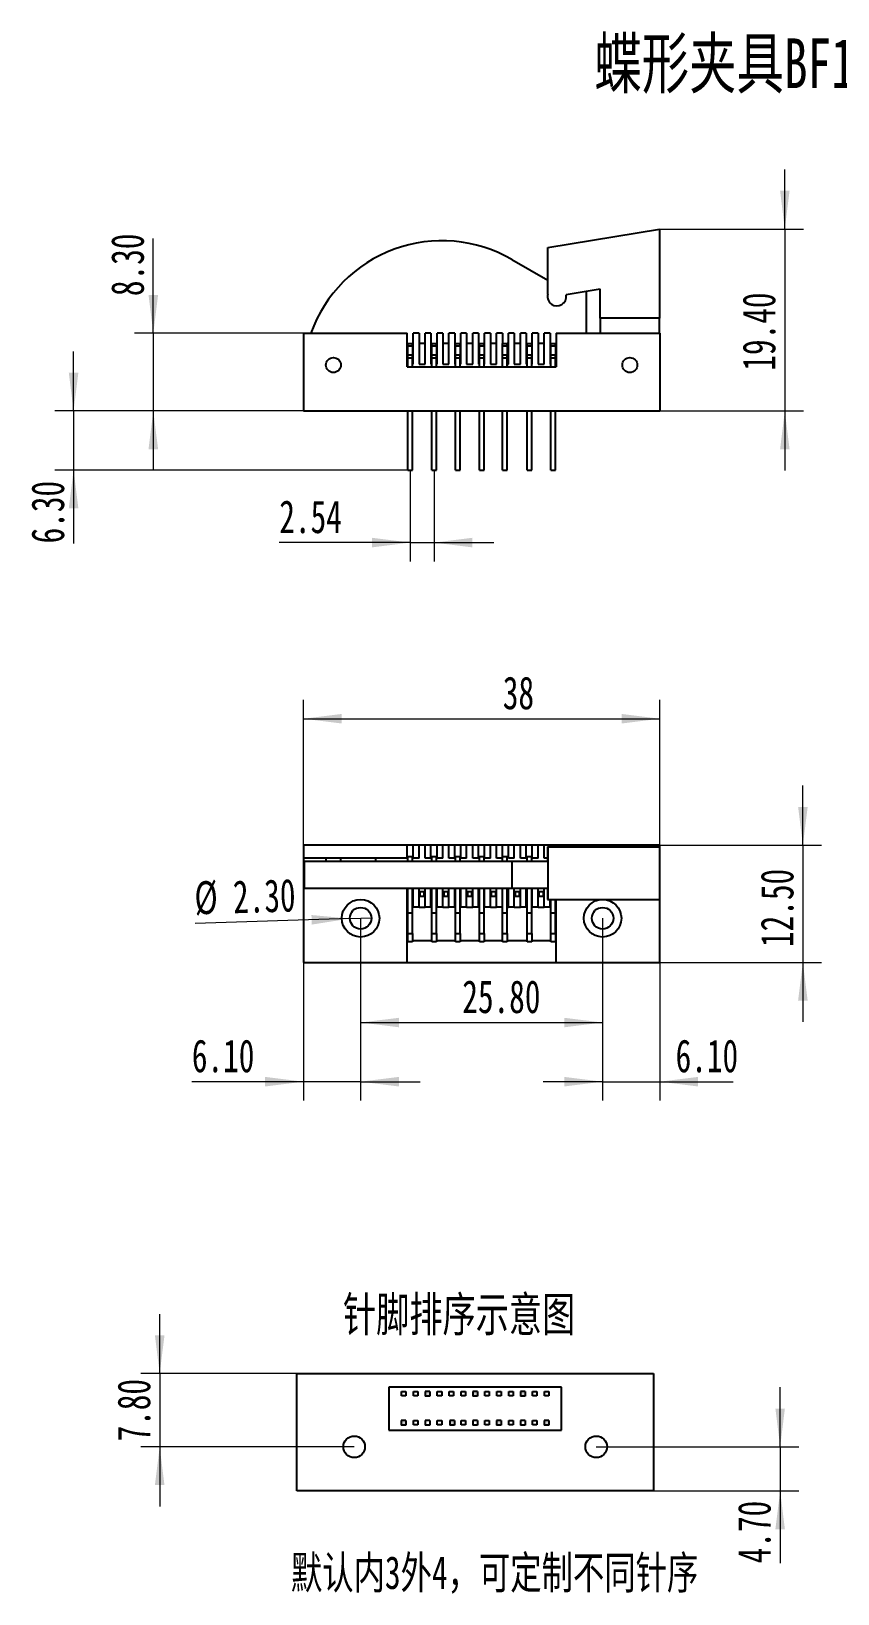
# Model space of a CAD drawing. Header units: millimetres. Extents: x 25 to 196, y 108 to 278.
# Drawn here: x 24.6 to 110.6, y 111.6 to 278.2 of the extents above; entities that cross this region are included whole.
import ezdxf

# ---------------------------------------------------------------- set-up
doc = ezdxf.new("R2010")
doc.units = ezdxf.units.MM
doc.layers.get('0').update_dxf_attribs({"lineweight": 18})
doc.layers.add('尺寸', color=7, linetype='Continuous', lineweight=18)
doc.styles.add('SLDTEXTSTYLE0', font='', dxfattribs={"width": 0.7})
doc.styles.add('SLDTEXTSTYLE1', font='', dxfattribs={"width": 0.7})
doc.styles.get('SLDTEXTSTYLE0').set_extended_font_data('宋体')
doc.styles.get('SLDTEXTSTYLE1').set_extended_font_data('宋体')
doc.dimstyles.new('SLDDIMSTYLE1', dxfattribs={"dimtxt": 3.5, "dimasz": 4.08, "dimexe": 0, "dimexo": 0.0625, "dimgap": 0.875, "dimtad": 1, "dimrnd": 1e-09, "dimzin": 12, "dimdsep": 46, "dimtxsty": 'SLDTEXTSTYLE0', "dimcen": 0.09, "dimdle": 8.16, "dimadec": 0, "dimazin": 3, "dimtfac": 1, "dimtmove": 0, "dimatfit": 0, "dimfxl": 1, "dimfrac": 2, "dimtolj": 1, "dimarcsym": 0})
doc.dimstyles.new('SLDDIMSTYLE3', dxfattribs={"dimtxt": 3.5, "dimasz": 4.08, "dimexe": 0, "dimexo": 0.0625, "dimgap": 0.875, "dimtad": 1, "dimrnd": 1e-09, "dimzin": 4, "dimdsep": 46, "dimtxsty": 'SLDTEXTSTYLE0', "dimcen": 0.09, "dimdle": 8.16, "dimadec": 0, "dimazin": 1, "dimtfac": 1, "dimtofl": 0, "dimtmove": 0, "dimatfit": 3, "dimfxl": 1, "dimfrac": 2, "dimtolj": 1, "dimarcsym": 0})
doc.dimstyles.new('SLDDIMSTYLE4', dxfattribs={"dimtxt": 3.5, "dimasz": 4.08, "dimexe": 0, "dimexo": 0.0625, "dimgap": 0.875, "dimtad": 1, "dimrnd": 1e-09, "dimzin": 4, "dimdsep": 46, "dimtxsty": 'SLDTEXTSTYLE0', "dimblk1": 'NONE', "dimsah": 1, "dimcen": 0, "dimdle": 8.16, "dimadec": 0, "dimazin": 1, "dimtfac": 1, "dimtmove": 0, "dimatfit": 3, "dimldrblk": 'NONE', "dimfxl": 1, "dimfrac": 2, "dimtolj": 1, "dimarcsym": 0})
doc.dimstyles.new('SLDDIMSTYLE5', dxfattribs={"dimtxt": 3.5, "dimasz": 4.08, "dimexe": 0, "dimexo": 0.0625, "dimgap": 0.875, "dimtad": 1, "dimrnd": 1e-09, "dimzin": 4, "dimdsep": 46, "dimtxsty": 'SLDTEXTSTYLE0', "dimcen": 0.09, "dimdle": 8.16, "dimadec": 0, "dimazin": 1, "dimtfac": 1, "dimtmove": 0, "dimatfit": 0, "dimfxl": 1, "dimfrac": 2, "dimtolj": 1, "dimarcsym": 0})
doc.dimstyles.new('SLDDIMSTYLE6', dxfattribs={"dimtxt": 3.5, "dimasz": 4.08, "dimexe": 0, "dimexo": 0.0625, "dimgap": 0.875, "dimtad": 1, "dimrnd": 1e-09, "dimzin": 12, "dimdsep": 46, "dimtxsty": 'SLDTEXTSTYLE0', "dimcen": 0.09, "dimdle": 8.16, "dimadec": 0, "dimazin": 3, "dimtfac": 1, "dimtofl": 0, "dimtmove": 0, "dimatfit": 3, "dimfxl": 1, "dimfrac": 2, "dimtolj": 1, "dimarcsym": 0})

# ---------------------------------------------------------------- blocks, each defined once
blk = doc.blocks.new('*X16')
at = {"layer": '尺寸'}
for points in [[(53.59, 204.94), (57.67, 204.43), (57.67, 205.45)], [(91.59, 204.94), (87.51, 205.45), (87.51, 204.43)]]:
    blk.add_hatch(color=256, dxfattribs=at).paths.add_polyline_path(points, flags=0)
for p, q in [((53.59, 191.46), (53.59, 206.94)), ((91.59, 191.46), (91.59, 206.94)), ((53.59, 204.94), (91.59, 204.94))]:
    blk.add_line(p, q, dxfattribs=at)
at = {"layer": '尺寸', "insert": (74.85, 209.45), "char_height": 3.5, "width": 6.1522, "attachment_point": 1, "style": 'SLDTEXTSTYLE0'}
blk.add_mtext('38', dxfattribs=at)
blk = doc.blocks.new('*X17')
at = {"layer": '尺寸'}
for points in [[(59.69, 172.55), (63.77, 172.04), (63.77, 173.05)], [(85.49, 172.55), (81.41, 173.05), (81.41, 172.04)]]:
    blk.add_hatch(color=256, dxfattribs=at).paths.add_polyline_path(points, flags=0)
for p, q in [((59.69, 183.66), (59.69, 170.55)), ((85.49, 183.66), (85.49, 170.55)), ((59.69, 172.55), (85.49, 172.55))]:
    blk.add_line(p, q, dxfattribs=at)
at = {"layer": '尺寸', "insert": (70.53, 177.06), "char_height": 3.5, "width": 16.7144, "attachment_point": 1, "style": 'SLDTEXTSTYLE0'}
blk.add_mtext('25.80', dxfattribs=at)
blk = doc.blocks.new('*X18')
at = {"layer": '尺寸'}
for points in [[(106.84, 191.46), (107.35, 195.54), (106.33, 195.54)], [(106.84, 178.96), (106.33, 174.88), (107.35, 174.88)]]:
    blk.add_hatch(color=256, dxfattribs=at).paths.add_polyline_path(points, flags=0)
for p, q in [((106.84, 191.46), (106.84, 197.81)), ((91.59, 191.46), (108.84, 191.46)), ((106.84, 191.46), (106.84, 178.96)), ((91.59, 178.96), (108.84, 178.96)), ((106.84, 178.96), (106.84, 172.61))]:
    blk.add_line(p, q, dxfattribs=at)
at = {"layer": '尺寸', "insert": (102.33, 180.6), "char_height": 3.5, "width": 16.2789, "attachment_point": 1, "rotation": 90, "style": 'SLDTEXTSTYLE0'}
blk.add_mtext('12.50', dxfattribs=at)
blk = doc.blocks.new('*X19')
at = {"layer": '尺寸'}
blk.add_hatch(color=256, dxfattribs=at).paths.add_polyline_path([(58.54, 183.63), (54.45, 184.01), (54.48, 182.99)], flags=0)
for q in [(42.06, 183.11), (60.84, 183.7)]:
    blk.add_line((58.54, 183.63), q, dxfattribs=at)
at = {"layer": '尺寸', "char_height": 3.5, "attachment_point": 1, "rotation": 1.8029, "style": 'SLDTEXTSTYLE0'}
for s, insert, width in [('%%C', (41.92, 187.58), 3.2948), ('2.30', (46.03, 187.69), 13.44)]:
    blk.add_mtext(s, dxfattribs=dict(at, insert=insert, width=width))
blk = doc.blocks.new('_NONE')
blk = doc.blocks.new('*X20')
at = {"layer": '尺寸'}
for points in [[(53.59, 166.24), (49.51, 166.75), (49.51, 165.73)], [(59.69, 166.24), (63.77, 165.73), (63.77, 166.75)]]:
    blk.add_hatch(color=256, dxfattribs=at).paths.add_polyline_path(points, flags=0)
for p, q in [((59.69, 183.66), (59.69, 164.24)), ((53.59, 178.96), (53.59, 164.24)), ((53.59, 166.24), (41.7, 166.24)), ((59.69, 166.24), (53.59, 166.24)), ((59.69, 166.24), (66.04, 166.24))]:
    blk.add_line(p, q, dxfattribs=at)
at = {"layer": '尺寸', "insert": (41.7, 170.75), "char_height": 3.5, "width": 13.2572, "attachment_point": 1, "style": 'SLDTEXTSTYLE0'}
blk.add_mtext('6.10', dxfattribs=at)
blk = doc.blocks.new('*X21')
at = {"layer": '尺寸'}
for points in [[(85.49, 166.24), (81.41, 166.75), (81.41, 165.73)], [(91.59, 166.24), (95.67, 165.73), (95.67, 166.75)]]:
    blk.add_hatch(color=256, dxfattribs=at).paths.add_polyline_path(points, flags=0)
for p, q in [((85.49, 183.66), (85.49, 164.24)), ((91.59, 178.96), (91.59, 164.24)), ((85.49, 166.24), (79.14, 166.24)), ((85.49, 166.24), (91.59, 166.24)), ((91.59, 166.24), (99.4, 166.24))]:
    blk.add_line(p, q, dxfattribs=at)
at = {"layer": '尺寸', "insert": (93.27, 170.75), "char_height": 3.5, "width": 13.2572, "attachment_point": 1, "style": 'SLDTEXTSTYLE0'}
blk.add_mtext('6.10', dxfattribs=at)
blk = doc.blocks.new('*X22')
at = {"layer": '尺寸'}
for points in [[(64.99, 223.72), (60.91, 224.23), (60.91, 223.21)], [(67.53, 223.72), (71.61, 223.21), (71.61, 224.23)]]:
    blk.add_hatch(color=256, dxfattribs=at).paths.add_polyline_path(points, flags=0)
for p, q in [((64.99, 229.85), (64.99, 221.72)), ((67.53, 229.85), (67.53, 221.72)), ((64.99, 223.72), (51.02, 223.72)), ((64.99, 223.72), (67.53, 223.72)), ((67.53, 223.72), (73.88, 223.72))]:
    blk.add_line(p, q, dxfattribs=at)
at = {"layer": '尺寸', "insert": (51.02, 228.23), "char_height": 3.5, "width": 13.3389, "attachment_point": 1, "style": 'SLDTEXTSTYLE0'}
blk.add_mtext('2.54', dxfattribs=at)
blk = doc.blocks.new('*X23')
at = {"layer": '尺寸'}
for points in [[(104.91, 257.15), (105.42, 261.23), (104.41, 261.23)], [(104.91, 237.75), (104.41, 233.67), (105.42, 233.67)]]:
    blk.add_hatch(color=256, dxfattribs=at).paths.add_polyline_path(points, flags=0)
for p, q in [((104.91, 257.15), (104.91, 263.5)), ((91.54, 257.15), (106.91, 257.15)), ((104.91, 257.15), (104.91, 237.75)), ((91.59, 237.75), (106.91, 237.75)), ((104.91, 237.75), (104.91, 231.4))]:
    blk.add_line(p, q, dxfattribs=at)
at = {"layer": '尺寸', "insert": (100.4, 242.05), "char_height": 3.5, "width": 16.2789, "attachment_point": 1, "rotation": 90, "style": 'SLDTEXTSTYLE0'}
blk.add_mtext('19.40', dxfattribs=at)
blk = doc.blocks.new('*X24')
at = {"layer": '尺寸'}
for points in [[(37.59, 246.05), (38.1, 250.13), (37.08, 250.13)], [(37.59, 237.75), (37.08, 233.67), (38.1, 233.67)]]:
    blk.add_hatch(color=256, dxfattribs=at).paths.add_polyline_path(points, flags=0)
for p, q in [((37.59, 246.05), (37.59, 256.13)), ((53.59, 246.05), (35.59, 246.05)), ((37.59, 246.05), (37.59, 237.75)), ((53.59, 237.75), (35.59, 237.75)), ((37.59, 237.75), (37.59, 231.4))]:
    blk.add_line(p, q, dxfattribs=at)
at = {"layer": '尺寸', "insert": (33.08, 250), "char_height": 3.5, "width": 13.2844, "attachment_point": 1, "rotation": 90, "style": 'SLDTEXTSTYLE0'}
blk.add_mtext('8.30', dxfattribs=at)
blk = doc.blocks.new('*X25')
at = {"layer": '尺寸'}
for points in [[(29.09, 237.75), (29.6, 241.83), (28.58, 241.83)], [(29.09, 231.45), (28.58, 227.37), (29.6, 227.37)]]:
    blk.add_hatch(color=256, dxfattribs=at).paths.add_polyline_path(points, flags=0)
for p, q in [((29.09, 237.75), (29.09, 244.1)), ((53.59, 237.75), (27.09, 237.75)), ((29.09, 237.75), (29.09, 231.45)), ((64.74, 231.45), (27.09, 231.45)), ((29.09, 231.45), (29.09, 223.63))]:
    blk.add_line(p, q, dxfattribs=at)
at = {"layer": '尺寸', "insert": (24.58, 223.63), "char_height": 3.5, "width": 13.2572, "attachment_point": 1, "rotation": 90, "style": 'SLDTEXTSTYLE0'}
blk.add_mtext('6.30', dxfattribs=at)
blk = doc.blocks.new('*X27')
at = {"layer": '尺寸'}
for points in [[(104.42, 127.31), (104.92, 131.39), (103.91, 131.39)], [(104.42, 122.61), (103.91, 118.53), (104.92, 118.53)]]:
    blk.add_hatch(color=256, dxfattribs=at).paths.add_polyline_path(points, flags=0)
for p, q in [((104.42, 127.31), (104.42, 133.66)), ((84.81, 127.31), (106.42, 127.31)), ((104.42, 127.31), (104.42, 122.61)), ((90.91, 122.61), (106.42, 122.61)), ((104.42, 122.61), (104.42, 114.89))]:
    blk.add_line(p, q, dxfattribs=at)
at = {"layer": '尺寸', "insert": (99.9, 114.89), "char_height": 3.5, "width": 13.3389, "attachment_point": 1, "rotation": 90, "style": 'SLDTEXTSTYLE0'}
blk.add_mtext('4.70', dxfattribs=at)
blk = doc.blocks.new('*X28')
at = {"layer": '尺寸'}
for points in [[(38.27, 135.11), (38.78, 139.19), (37.76, 139.19)], [(38.27, 127.31), (37.76, 123.23), (38.78, 123.23)]]:
    blk.add_hatch(color=256, dxfattribs=at).paths.add_polyline_path(points, flags=0)
for p, q in [((38.27, 135.11), (38.27, 141.46)), ((52.91, 135.11), (36.27, 135.11)), ((38.27, 135.11), (38.27, 127.31)), ((59.01, 127.31), (36.27, 127.31)), ((38.27, 127.31), (38.27, 120.96))]:
    blk.add_line(p, q, dxfattribs=at)
at = {"layer": '尺寸', "insert": (33.76, 127.88), "char_height": 3.5, "width": 13.1483, "attachment_point": 1, "rotation": 90, "style": 'SLDTEXTSTYLE0'}
blk.add_mtext('7.80', dxfattribs=at)

msp = doc.modelspace()

# ---------------------------------------------------------------- hatches: boundary and pattern name
h = msp.add_hatch(color=256)
h.paths.add_polyline_path([(66.562, 132.7), (66.562, 132.843), (66.562, 133.212), (67.062, 133.212), (67.062, 132.7)], flags=0)
h.paths.add_polyline_path([(71.642, 132.7), (71.642, 132.908), (71.642, 133.212), (72.142, 133.212), (72.142, 132.7)], flags=0)
h.paths.add_polyline_path([(76.722, 132.7), (76.722, 132.973), (76.722, 133.212), (77.222, 133.212), (77.222, 132.7)], flags=0)
h.paths.add_polyline_path([(79.262, 129.633), (79.262, 129.827), (79.262, 130.133), (79.762, 130.133), (79.762, 129.633)], flags=0)
h.paths.add_polyline_path([(74.182, 129.633), (74.182, 129.86), (74.182, 130.133), (74.682, 130.133), (74.682, 129.633)], flags=0)
h.paths.add_polyline_path([(69.192, 129.633), (69.192, 129.697), (69.192, 130.133), (69.692, 130.133), (69.692, 129.633)], flags=0)
h.paths.add_polyline_path([(64.022, 129.633), (64.022, 129.827), (64.022, 130.133), (64.522, 130.133), (64.522, 129.633)], flags=0)

# ---------------------------------------------------------------- linework, layer by layer
at = {"color": 7, "linetype": 'Continuous', "lineweight": 25}
for p, q in [((79.633, 255.166), (91.54, 257.15)), ((91.54, 257.15), (91.54, 247.65)), ((79.633, 250.166), (79.633, 255.166)), ((75.805, 253.915), (79.633, 251.705)), ((85.24, 250.749), (81.594, 250.12)), ((83.732, 250.489), (83.732, 246.05)), ((85.24, 247.65), (85.24, 250.749)), ((91.54, 247.65), (85.24, 247.65)), ((85.24, 247.65), (85.24, 246.05)), ((91.54, 246.05), (91.54, 247.65)), ((53.59, 246.05), (53.59, 237.75)), ((53.59, 246.05), (64.645, 246.05)), ((64.645, 242.45), (64.645, 246.05)), ((64.735, 244.95), (64.645, 244.95)), ((64.735, 244.95), (65.235, 244.95)), ((64.735, 244.695), (64.735, 244.95)), ((65.235, 244.695), (65.235, 244.95)), ((65.295, 244.95), (65.235, 244.95)), ((65.295, 242.75), (65.295, 246.05)), ((65.915, 246.05), (65.295, 246.05)), ((65.915, 246.05), (65.915, 242.75)), ((66.565, 244.95), (65.915, 244.95)), ((66.565, 242.75), (66.565, 246.05)), ((67.185, 246.05), (66.565, 246.05)), ((67.185, 246.05), (67.185, 242.75)), ((67.275, 244.95), (67.185, 244.95)), ((67.275, 244.95), (67.775, 244.95)), ((67.275, 244.695), (67.275, 244.95)), ((67.775, 244.695), (67.775, 244.95)), ((67.835, 244.95), (67.775, 244.95)), ((67.835, 242.75), (67.835, 246.05)), ((68.455, 246.05), (67.835, 246.05)), ((68.455, 246.05), (68.455, 242.75)), ((69.105, 244.95), (68.455, 244.95)), ((69.105, 242.75), (69.105, 246.05)), ((69.725, 246.05), (69.105, 246.05)), ((69.725, 246.05), (69.725, 242.75)), ((69.815, 244.95), (69.725, 244.95)), ((69.815, 244.95), (70.315, 244.95)), ((69.815, 244.695), (69.815, 244.95)), ((70.315, 244.695), (70.315, 244.95)), ((70.375, 244.95), (70.315, 244.95)), ((70.375, 242.75), (70.375, 246.05)), ((70.995, 246.05), (70.375, 246.05)), ((70.995, 246.05), (70.995, 242.75)), ((71.645, 244.95), (70.995, 244.95)), ((71.645, 242.75), (71.645, 246.05)), ((72.265, 246.05), (71.645, 246.05)), ((72.265, 246.05), (72.265, 242.75)), ((72.355, 244.95), (72.265, 244.95)), ((72.355, 244.95), (72.855, 244.95)), ((72.355, 244.695), (72.355, 244.95)), ((72.855, 244.695), (72.855, 244.95)), ((72.915, 244.95), (72.855, 244.95)), ((72.915, 242.75), (72.915, 246.05)), ((73.535, 246.05), (72.915, 246.05)), ((73.535, 246.05), (73.535, 242.75)), ((74.185, 244.95), (73.535, 244.95)), ((74.185, 242.75), (74.185, 246.05)), ((74.805, 246.05), (74.185, 246.05)), ((74.805, 246.05), (74.805, 244.95)), ((74.805, 244.95), (75.305, 244.95)), ((74.805, 244.695), (74.805, 244.95)), ((75.305, 244.695), (75.305, 244.95)), ((75.455, 244.95), (75.305, 244.95)), ((75.455, 242.75), (75.455, 246.05)), ((76.075, 246.05), (75.455, 246.05)), ((76.075, 246.05), (76.075, 242.75)), ((76.725, 244.95), (76.075, 244.95)), ((76.725, 242.75), (76.725, 246.05)), ((77.345, 246.05), (76.725, 246.05)), ((77.345, 246.05), (77.345, 242.75)), ((77.435, 244.95), (77.345, 244.95)), ((77.435, 244.95), (77.935, 244.95)), ((77.435, 244.695), (77.435, 244.95)), ((77.935, 244.695), (77.935, 244.95)), ((77.995, 244.95), (77.935, 244.95)), ((77.995, 242.75), (77.995, 246.05)), ((78.615, 246.05), (77.995, 246.05)), ((78.615, 246.05), (78.615, 242.75)), ((79.265, 244.95), (78.615, 244.95)), ((79.265, 242.75), (79.265, 246.05)), ((79.885, 246.05), (79.265, 246.05)), ((79.885, 246.05), (79.885, 242.75)), ((79.975, 244.95), (79.885, 244.95)), ((79.975, 244.95), (80.475, 244.95)), ((79.975, 244.695), (79.975, 244.95)), ((80.475, 244.695), (80.475, 244.95)), ((80.535, 244.95), (80.475, 244.95)), ((80.535, 246.05), (80.535, 242.45)), ((80.535, 246.05), (91.59, 246.05)), ((91.59, 246.05), (91.59, 237.75)), ((64.735, 244.695), (65.235, 244.695)), ((64.735, 243.702), (64.735, 244.695)), ((65.235, 243.702), (64.735, 243.702)), ((64.735, 243.423), (64.735, 243.702)), ((64.735, 243.423), (65.235, 243.423)), ((64.735, 242.45), (64.735, 243.423)), ((65.235, 244.695), (65.235, 243.702)), ((65.235, 243.423), (65.235, 243.702)), ((65.235, 242.45), (65.235, 243.423)), ((67.275, 244.695), (67.775, 244.695)), ((67.275, 243.702), (67.275, 244.695)), ((67.775, 243.702), (67.275, 243.702)), ((67.275, 243.423), (67.275, 243.702)), ((67.275, 243.423), (67.775, 243.423)), ((67.275, 242.45), (67.275, 243.423)), ((67.775, 244.695), (67.775, 243.702)), ((67.775, 243.423), (67.775, 243.702)), ((67.775, 242.45), (67.775, 243.423)), ((69.815, 244.695), (70.315, 244.695)), ((69.815, 243.702), (69.815, 244.695)), ((70.315, 243.702), (69.815, 243.702)), ((69.815, 243.423), (69.815, 243.702)), ((69.815, 243.423), (70.315, 243.423)), ((69.815, 242.45), (69.815, 243.423)), ((70.315, 244.695), (70.315, 243.702)), ((70.315, 243.423), (70.315, 243.702)), ((70.315, 242.45), (70.315, 243.423)), ((72.355, 244.695), (72.855, 244.695)), ((72.355, 243.702), (72.355, 244.695)), ((72.855, 243.702), (72.355, 243.702)), ((72.355, 243.423), (72.355, 243.702)), ((72.355, 243.423), (72.855, 243.423)), ((72.355, 242.45), (72.355, 243.423)), ((72.855, 244.695), (72.855, 243.702)), ((72.855, 243.423), (72.855, 243.702)), ((72.855, 242.45), (72.855, 243.423)), ((74.805, 244.695), (75.305, 244.695)), ((74.805, 243.702), (74.805, 244.695)), ((75.305, 243.702), (74.805, 243.702)), ((74.805, 243.423), (74.805, 243.702)), ((74.805, 243.423), (75.305, 243.423)), ((74.805, 242.45), (74.805, 243.423)), ((75.305, 244.695), (75.305, 243.702)), ((75.305, 243.423), (75.305, 243.702)), ((75.305, 242.45), (75.305, 243.423)), ((77.435, 244.695), (77.935, 244.695)), ((77.435, 243.702), (77.435, 244.695)), ((77.935, 243.702), (77.435, 243.702)), ((77.435, 243.423), (77.435, 243.702)), ((77.435, 243.423), (77.935, 243.423)), ((77.435, 242.45), (77.435, 243.423)), ((77.935, 244.695), (77.935, 243.702)), ((77.935, 243.423), (77.935, 243.702)), ((77.935, 242.45), (77.935, 243.423)), ((79.975, 244.695), (80.475, 244.695)), ((79.975, 243.702), (79.975, 244.695)), ((80.475, 243.702), (79.975, 243.702)), ((79.975, 243.423), (79.975, 243.702)), ((79.975, 243.423), (80.475, 243.423)), ((79.975, 242.45), (79.975, 243.423)), ((80.475, 244.695), (80.475, 243.702)), ((80.475, 243.423), (80.475, 243.702)), ((80.475, 242.45), (80.475, 243.423)), ((64.645, 242.75), (64.735, 242.75)), ((64.645, 242.45), (80.535, 242.45)), ((65.235, 242.75), (65.295, 242.75)), ((65.915, 242.75), (66.565, 242.75)), ((67.185, 242.75), (67.275, 242.75)), ((67.775, 242.75), (67.835, 242.75)), ((68.455, 242.75), (69.105, 242.75)), ((69.725, 242.75), (69.815, 242.75)), ((70.315, 242.75), (70.375, 242.75)), ((70.995, 242.75), (71.645, 242.75)), ((72.265, 242.75), (72.355, 242.75)), ((72.855, 242.75), (72.915, 242.75)), ((73.535, 242.75), (74.185, 242.75)), ((75.305, 242.75), (75.455, 242.75)), ((76.075, 242.75), (76.725, 242.75)), ((77.345, 242.75), (77.435, 242.75)), ((77.935, 242.75), (77.995, 242.75)), ((78.615, 242.75), (79.265, 242.75)), ((79.885, 242.75), (79.975, 242.75)), ((80.475, 242.75), (80.535, 242.75)), ((53.59, 237.75), (91.59, 237.75)), ((64.735, 231.45), (64.735, 237.75)), ((65.235, 231.45), (65.235, 237.75)), ((67.275, 231.45), (67.275, 237.75)), ((67.775, 231.45), (67.775, 237.75)), ((69.815, 231.45), (69.815, 237.75)), ((70.315, 231.45), (70.315, 237.75)), ((72.355, 231.45), (72.355, 237.75)), ((72.855, 231.45), (72.855, 237.75)), ((74.805, 231.45), (74.805, 237.75)), ((75.305, 231.45), (75.305, 237.75)), ((77.435, 231.45), (77.435, 237.75)), ((77.935, 231.45), (77.935, 237.75)), ((79.975, 231.45), (79.975, 237.75)), ((80.475, 231.45), (80.475, 237.75)), ((64.735, 231.45), (65.235, 231.45)), ((67.275, 231.45), (67.775, 231.45)), ((69.815, 231.45), (70.315, 231.45)), ((72.355, 231.45), (72.855, 231.45)), ((74.805, 231.45), (75.305, 231.45)), ((77.435, 231.45), (77.935, 231.45)), ((79.975, 231.45), (80.475, 231.45)), ((64.645, 191.465), (53.59, 191.465)), ((53.59, 191.465), (53.59, 190.065)), ((64.645, 190.065), (53.59, 190.065)), ((53.59, 190.065), (53.59, 186.865)), ((55.99, 190.065), (55.99, 189.765)), ((57.59, 189.765), (57.59, 190.065)), ((61.29, 190.065), (61.29, 189.765)), ((64.645, 190.065), (64.645, 191.465)), ((65.295, 191.465), (64.645, 191.465)), ((64.735, 190.255), (65.235, 190.255)), ((64.735, 189.765), (64.735, 190.255)), ((65.235, 189.765), (65.235, 190.255)), ((65.915, 191.465), (65.295, 191.465)), ((65.295, 190.065), (65.295, 191.465)), ((65.915, 190.065), (65.295, 190.065)), ((65.915, 190.065), (65.915, 191.465)), ((66.565, 191.465), (65.915, 191.465)), ((67.185, 191.465), (66.565, 191.465)), ((66.565, 190.065), (66.565, 191.465)), ((67.185, 190.065), (66.565, 190.065)), ((67.185, 190.065), (67.185, 191.465)), ((67.835, 191.465), (67.185, 191.465)), ((67.275, 189.765), (67.275, 190.255)), ((67.275, 190.255), (67.775, 190.255)), ((67.775, 189.765), (67.775, 190.255)), ((68.455, 191.465), (67.835, 191.465)), ((67.835, 190.065), (67.835, 191.465)), ((68.455, 190.065), (67.835, 190.065)), ((68.455, 190.065), (68.455, 191.465)), ((69.105, 191.465), (68.455, 191.465)), ((69.725, 191.465), (69.105, 191.465)), ((69.105, 190.065), (69.105, 191.465)), ((69.725, 190.065), (69.105, 190.065)), ((69.725, 190.065), (69.725, 191.465)), ((70.375, 191.465), (69.725, 191.465)), ((69.815, 189.765), (69.815, 190.255)), ((69.815, 190.255), (70.315, 190.255)), ((70.315, 189.765), (70.315, 190.255)), ((70.995, 191.465), (70.375, 191.465)), ((70.375, 190.065), (70.375, 191.465)), ((70.995, 190.065), (70.375, 190.065)), ((70.995, 190.065), (70.995, 191.465)), ((71.645, 191.465), (70.995, 191.465)), ((72.265, 191.465), (71.645, 191.465)), ((71.645, 190.065), (71.645, 191.465)), ((72.265, 190.065), (71.645, 190.065)), ((72.265, 190.065), (72.265, 191.465)), ((72.915, 191.465), (72.265, 191.465)), ((72.355, 189.765), (72.355, 190.255)), ((72.355, 190.255), (72.855, 190.255)), ((72.855, 189.765), (72.855, 190.255)), ((73.535, 191.465), (72.915, 191.465)), ((72.915, 190.065), (72.915, 191.465)), ((73.535, 190.065), (72.915, 190.065)), ((73.535, 190.065), (73.535, 191.465)), ((74.185, 191.465), (73.535, 191.465)), ((74.805, 191.465), (74.185, 191.465)), ((74.185, 190.065), (74.185, 191.465)), ((74.805, 190.065), (74.185, 190.065)), ((74.805, 190.065), (74.805, 191.465)), ((75.455, 191.465), (74.805, 191.465)), ((74.805, 190.255), (75.305, 190.255)), ((74.805, 189.765), (74.805, 190.065)), ((75.305, 189.765), (75.305, 190.255)), ((76.075, 191.465), (75.455, 191.465)), ((75.455, 190.065), (75.455, 191.465)), ((76.075, 190.065), (75.455, 190.065)), ((76.075, 190.065), (76.075, 191.465)), ((76.725, 191.465), (76.075, 191.465)), ((77.345, 191.465), (76.725, 191.465)), ((76.725, 190.065), (76.725, 191.465)), ((77.345, 190.065), (76.725, 190.065)), ((77.345, 190.065), (77.345, 191.465)), ((77.995, 191.465), (77.345, 191.465)), ((77.435, 189.765), (77.435, 190.255)), ((77.435, 190.255), (77.935, 190.255)), ((77.935, 189.765), (77.935, 190.255)), ((78.615, 191.465), (77.995, 191.465)), ((77.995, 190.065), (77.995, 191.465)), ((78.615, 190.065), (77.995, 190.065)), ((78.615, 190.065), (78.615, 191.465)), ((79.265, 191.465), (78.615, 191.465)), ((79.885, 191.465), (79.265, 191.465)), ((79.265, 190.065), (79.265, 191.465)), ((79.609, 190.065), (79.265, 190.065)), ((79.609, 191.265), (79.609, 189.765)), ((79.609, 191.265), (79.633, 191.265)), ((79.633, 191.265), (79.633, 185.665)), ((79.633, 191.265), (91.54, 191.265)), ((79.885, 191.265), (79.885, 191.465)), ((80.535, 191.465), (79.885, 191.465)), ((91.59, 191.465), (80.535, 191.465)), ((80.535, 191.265), (80.535, 191.465)), ((91.54, 191.265), (91.54, 185.665)), ((91.59, 190.065), (91.54, 190.065)), ((91.59, 190.065), (91.59, 191.465)), ((91.59, 186.865), (91.59, 190.065)), ((53.64, 189.765), (53.64, 186.865)), ((53.64, 189.765), (53.67, 189.765)), ((53.67, 189.765), (53.67, 186.865)), ((53.67, 189.765), (75.805, 189.765)), ((75.805, 189.765), (75.805, 186.865)), ((75.805, 189.765), (79.633, 189.765)), ((53.59, 186.865), (54.396, 186.865)), ((53.59, 186.865), (53.59, 178.965)), ((54.396, 186.865), (75.805, 186.865)), ((64.645, 178.965), (64.645, 186.865)), ((64.735, 184.238), (64.735, 186.865)), ((65.235, 184.238), (65.235, 186.865)), ((65.295, 184.865), (65.295, 186.865)), ((65.915, 184.865), (65.915, 186.865)), ((66.565, 184.865), (66.565, 186.865)), ((67.185, 184.865), (67.185, 186.865)), ((67.275, 184.238), (67.275, 186.865)), ((67.775, 184.238), (67.775, 186.865)), ((67.835, 184.865), (67.835, 186.865)), ((68.455, 184.865), (68.455, 186.865)), ((69.105, 184.865), (69.105, 186.865)), ((69.725, 184.865), (69.725, 186.865)), ((69.815, 184.238), (69.815, 186.865)), ((70.315, 184.238), (70.315, 186.865)), ((70.375, 184.865), (70.375, 186.865)), ((70.995, 184.865), (70.995, 186.865)), ((71.645, 184.865), (71.645, 186.865)), ((72.265, 184.865), (72.265, 186.865)), ((72.355, 184.238), (72.355, 186.865)), ((72.855, 184.238), (72.855, 186.865)), ((72.915, 184.865), (72.915, 186.865)), ((73.535, 184.865), (73.535, 186.865)), ((74.185, 184.865), (74.185, 186.865)), ((74.805, 184.865), (74.805, 186.865)), ((75.305, 184.238), (75.305, 186.865)), ((75.455, 184.865), (75.455, 186.865)), ((75.805, 186.865), (79.633, 186.865)), ((76.075, 184.865), (76.075, 186.865)), ((76.725, 184.865), (76.725, 186.865)), ((77.345, 184.865), (77.345, 186.865)), ((77.435, 184.238), (77.435, 186.865)), ((77.935, 184.238), (77.935, 186.865)), ((77.995, 184.865), (77.995, 186.865)), ((78.615, 184.865), (78.615, 186.865)), ((79.265, 184.865), (79.265, 186.865)), ((79.609, 186.865), (79.609, 185.665)), ((91.54, 186.865), (91.59, 186.865)), ((91.59, 178.965), (91.59, 186.865)), ((66.475, 186.485), (66.005, 186.485)), ((66.005, 186.485), (66.005, 186.005)), ((66.005, 186.005), (66.475, 186.005)), ((66.475, 186.005), (66.475, 186.485)), ((68.545, 186.485), (68.545, 186.005)), ((69.015, 186.485), (68.545, 186.485)), ((68.545, 186.005), (69.015, 186.005)), ((69.015, 186.005), (69.015, 186.485)), ((71.555, 186.485), (71.085, 186.485)), ((71.085, 186.485), (71.085, 186.005)), ((71.085, 186.005), (71.555, 186.005)), ((71.555, 186.005), (71.555, 186.485)), ((73.625, 186.485), (73.625, 186.005)), ((74.095, 186.485), (73.625, 186.485)), ((73.625, 186.005), (74.095, 186.005)), ((74.095, 186.005), (74.095, 186.485)), ((75.365, 186.485), (75.305, 186.485)), ((75.305, 186.005), (75.365, 186.005)), ((75.365, 186.005), (75.365, 186.485)), ((76.635, 186.485), (76.165, 186.485)), ((76.165, 186.485), (76.165, 186.005)), ((76.165, 186.005), (76.635, 186.005)), ((76.635, 186.005), (76.635, 186.485)), ((78.705, 186.485), (78.705, 186.005)), ((79.175, 186.485), (78.705, 186.485)), ((78.705, 186.005), (79.175, 186.005)), ((79.175, 186.005), (79.175, 186.485)), ((79.609, 185.665), (79.633, 185.665)), ((79.633, 185.665), (91.54, 185.665)), ((79.885, 184.865), (79.885, 185.665)), ((79.975, 184.238), (79.975, 185.665)), ((80.475, 184.238), (80.475, 185.665)), ((80.535, 178.965), (80.535, 185.665)), ((64.645, 184.865), (64.735, 184.865)), ((64.735, 184.238), (65.235, 184.238)), ((64.735, 182.044), (64.735, 184.238)), ((65.235, 184.865), (65.295, 184.865)), ((65.235, 182.044), (65.235, 184.238)), ((65.915, 184.865), (65.295, 184.865)), ((65.915, 184.865), (66.565, 184.865)), ((67.185, 184.865), (66.565, 184.865)), ((67.185, 184.865), (67.275, 184.865)), ((67.275, 184.238), (67.775, 184.238)), ((67.275, 182.044), (67.275, 184.238)), ((67.775, 184.865), (67.835, 184.865)), ((67.775, 182.044), (67.775, 184.238)), ((68.455, 184.865), (67.835, 184.865)), ((68.455, 184.865), (69.105, 184.865)), ((69.725, 184.865), (69.105, 184.865)), ((69.725, 184.865), (69.815, 184.865)), ((69.815, 184.238), (70.315, 184.238)), ((69.815, 182.044), (69.815, 184.238)), ((70.315, 184.865), (70.375, 184.865)), ((70.315, 182.044), (70.315, 184.238)), ((70.995, 184.865), (70.375, 184.865)), ((70.995, 184.865), (71.645, 184.865)), ((72.265, 184.865), (71.645, 184.865)), ((72.265, 184.865), (72.355, 184.865)), ((72.355, 184.238), (72.855, 184.238)), ((72.355, 182.044), (72.355, 184.238)), ((72.855, 184.865), (72.915, 184.865)), ((72.855, 182.044), (72.855, 184.238)), ((73.535, 184.865), (72.915, 184.865)), ((73.535, 184.865), (74.185, 184.865)), ((74.805, 184.865), (74.185, 184.865)), ((74.805, 184.238), (74.805, 184.865)), ((74.805, 184.238), (75.305, 184.238)), ((74.805, 182.044), (74.805, 184.238)), ((75.305, 184.865), (75.455, 184.865)), ((75.305, 182.044), (75.305, 184.238)), ((76.075, 184.865), (75.455, 184.865)), ((76.075, 184.865), (76.725, 184.865)), ((77.345, 184.865), (76.725, 184.865)), ((77.345, 184.865), (77.435, 184.865)), ((77.435, 184.238), (77.935, 184.238)), ((77.435, 182.044), (77.435, 184.238)), ((77.935, 184.865), (77.995, 184.865)), ((77.935, 182.044), (77.935, 184.238)), ((78.615, 184.865), (77.995, 184.865)), ((78.615, 184.865), (79.265, 184.865)), ((79.885, 184.865), (79.265, 184.865)), ((79.885, 184.865), (79.975, 184.865)), ((79.975, 184.238), (80.475, 184.238)), ((79.975, 182.044), (79.975, 184.238)), ((80.475, 184.865), (80.535, 184.865)), ((80.475, 182.044), (80.475, 184.238)), ((64.735, 182.044), (65.235, 182.044)), ((64.735, 181.159), (64.735, 182.044)), ((65.235, 182.044), (65.235, 181.159)), ((67.275, 182.044), (67.775, 182.044)), ((67.275, 181.159), (67.275, 182.044)), ((67.775, 182.044), (67.775, 181.159)), ((69.815, 182.044), (70.315, 182.044)), ((69.815, 181.159), (69.815, 182.044)), ((70.315, 182.044), (70.315, 181.159)), ((72.355, 182.044), (72.855, 182.044)), ((72.355, 181.159), (72.355, 182.044)), ((72.855, 182.044), (72.855, 181.159)), ((74.805, 182.044), (75.305, 182.044)), ((74.805, 181.159), (74.805, 182.044)), ((75.305, 182.044), (75.305, 181.159)), ((77.435, 182.044), (77.935, 182.044)), ((77.435, 181.159), (77.435, 182.044)), ((77.935, 182.044), (77.935, 181.159)), ((79.975, 182.044), (80.475, 182.044)), ((79.975, 181.159), (79.975, 182.044)), ((80.475, 182.044), (80.475, 181.159)), ((64.735, 181.265), (64.645, 181.265)), ((65.235, 181.159), (64.735, 181.159)), ((64.735, 181.159), (64.735, 181.159)), ((67.275, 181.265), (65.235, 181.265)), ((65.235, 181.159), (65.235, 181.159)), ((67.775, 181.159), (67.275, 181.159)), ((67.275, 181.159), (67.275, 181.159)), ((69.815, 181.265), (67.775, 181.265)), ((67.775, 181.159), (67.775, 181.159)), ((70.315, 181.159), (69.815, 181.159)), ((69.815, 181.159), (69.815, 181.159)), ((72.355, 181.265), (70.315, 181.265)), ((70.315, 181.159), (70.315, 181.159)), ((72.855, 181.159), (72.355, 181.159)), ((72.355, 181.159), (72.355, 181.159)), ((74.805, 181.265), (72.855, 181.265)), ((72.855, 181.159), (72.855, 181.159)), ((75.305, 181.159), (74.805, 181.159)), ((74.805, 181.159), (74.805, 181.159)), ((77.435, 181.265), (75.305, 181.265)), ((75.305, 181.159), (75.305, 181.159)), ((77.935, 181.159), (77.435, 181.159)), ((77.435, 181.159), (77.435, 181.159)), ((79.975, 181.265), (77.935, 181.265)), ((77.935, 181.159), (77.935, 181.159)), ((80.475, 181.159), (79.975, 181.159)), ((79.975, 181.159), (79.975, 181.159)), ((80.535, 181.265), (80.475, 181.265)), ((80.475, 181.159), (80.475, 181.159)), ((53.59, 178.965), (64.645, 178.965)), ((64.645, 178.965), (80.535, 178.965)), ((80.535, 178.965), (91.59, 178.965)), ((52.907, 122.612), (52.907, 135.112)), ((52.907, 135.112), (90.907, 135.112)), ((90.907, 135.112), (90.907, 122.612)), ((81.117, 133.682), (62.697, 133.682)), ((62.697, 133.682), (62.697, 129.082)), ((81.117, 129.082), (81.117, 133.682)), ((64.052, 133.212), (64.522, 133.212)), ((64.052, 132.732), (64.052, 133.212)), ((64.522, 132.732), (64.052, 132.732)), ((64.522, 133.212), (64.522, 132.732)), ((65.322, 133.212), (65.792, 133.212)), ((65.322, 132.732), (65.322, 133.212)), ((65.792, 132.732), (65.322, 132.732)), ((65.792, 133.212), (65.792, 132.732)), ((66.562, 133.212), (66.562, 132.7)), ((67.062, 133.212), (66.562, 133.212)), ((67.062, 132.7), (66.562, 132.7)), ((67.062, 133.212), (67.062, 132.7)), ((67.862, 132.732), (67.862, 133.212)), ((67.862, 133.212), (68.332, 133.212)), ((68.332, 132.732), (67.862, 132.732)), ((68.332, 133.212), (68.332, 132.732)), ((69.132, 132.732), (69.132, 133.212)), ((69.132, 133.212), (69.602, 133.212)), ((69.602, 132.732), (69.132, 132.732)), ((69.602, 133.212), (69.602, 132.732)), ((70.402, 133.212), (70.872, 133.212)), ((70.402, 132.732), (70.402, 133.212)), ((70.872, 132.732), (70.402, 132.732)), ((70.872, 133.212), (70.872, 132.732)), ((71.642, 133.212), (71.642, 132.7)), ((72.142, 133.212), (71.642, 133.212)), ((72.142, 132.7), (71.642, 132.7)), ((72.142, 133.212), (72.142, 132.7)), ((72.942, 132.732), (72.942, 133.212)), ((72.942, 133.212), (73.412, 133.212)), ((73.412, 132.732), (72.942, 132.732)), ((73.412, 133.212), (73.412, 132.732)), ((74.212, 132.732), (74.212, 133.212)), ((74.212, 133.212), (74.682, 133.212)), ((74.682, 132.732), (74.212, 132.732)), ((74.682, 133.212), (74.682, 132.732)), ((75.482, 133.212), (75.952, 133.212)), ((75.482, 132.732), (75.482, 133.212)), ((75.952, 132.732), (75.482, 132.732)), ((75.952, 133.212), (75.952, 132.732)), ((77.222, 133.212), (76.722, 133.212)), ((76.722, 133.212), (76.722, 132.7)), ((77.222, 132.7), (76.722, 132.7)), ((77.222, 133.212), (77.222, 132.7)), ((78.022, 132.732), (78.022, 133.212)), ((78.022, 133.212), (78.492, 133.212)), ((78.492, 132.732), (78.022, 132.732)), ((78.492, 133.212), (78.492, 132.732)), ((79.292, 132.732), (79.292, 133.212)), ((79.292, 133.212), (79.762, 133.212)), ((79.762, 132.732), (79.292, 132.732)), ((79.762, 133.212), (79.762, 132.732)), ((64.522, 130.133), (64.022, 130.133)), ((64.022, 130.133), (64.022, 129.633)), ((64.522, 130.133), (64.522, 129.633)), ((65.322, 129.652), (65.322, 130.132)), ((65.322, 130.132), (65.792, 130.132)), ((65.792, 130.132), (65.792, 129.652)), ((67.062, 130.133), (66.562, 130.133)), ((66.562, 130.133), (66.562, 129.633)), ((67.062, 130.133), (67.062, 129.633)), ((67.062, 130.132), (67.062, 129.652)), ((67.862, 129.652), (67.862, 130.132)), ((67.862, 130.132), (68.332, 130.132)), ((68.332, 130.132), (68.332, 129.652)), ((69.692, 130.133), (69.192, 130.133)), ((69.192, 130.133), (69.192, 129.633)), ((69.692, 130.133), (69.692, 129.633)), ((70.402, 129.652), (70.402, 130.132)), ((70.402, 130.132), (70.872, 130.132)), ((70.872, 130.132), (70.872, 129.652)), ((72.142, 130.133), (71.642, 130.133)), ((71.642, 130.133), (71.642, 129.633)), ((72.142, 130.133), (72.142, 129.633)), ((72.142, 130.132), (72.142, 129.652)), ((72.942, 129.652), (72.942, 130.132)), ((72.942, 130.132), (73.412, 130.132)), ((73.412, 130.132), (73.412, 129.652)), ((74.682, 130.133), (74.182, 130.133)), ((74.182, 130.133), (74.182, 129.633)), ((74.682, 130.133), (74.682, 129.633)), ((75.482, 129.652), (75.482, 130.132)), ((75.482, 130.132), (75.952, 130.132)), ((75.952, 130.132), (75.952, 129.652)), ((77.222, 130.133), (76.722, 130.133)), ((76.722, 130.133), (76.722, 129.633)), ((77.222, 130.133), (77.222, 129.633)), ((77.222, 130.132), (77.222, 129.652)), ((78.022, 130.132), (78.492, 130.132)), ((78.022, 129.652), (78.022, 130.132)), ((78.492, 130.132), (78.492, 129.652)), ((79.762, 130.133), (79.262, 130.133)), ((79.262, 130.133), (79.262, 129.633)), ((79.762, 130.133), (79.762, 129.633)), ((62.697, 129.082), (81.117, 129.082)), ((64.522, 129.633), (64.022, 129.633)), ((65.792, 129.652), (65.322, 129.652)), ((67.062, 129.633), (66.562, 129.633)), ((68.332, 129.652), (67.862, 129.652)), ((69.692, 129.633), (69.192, 129.633)), ((70.872, 129.652), (70.402, 129.652)), ((72.142, 129.633), (71.642, 129.633)), ((73.412, 129.652), (72.942, 129.652)), ((74.682, 129.633), (74.182, 129.633)), ((75.952, 129.652), (75.482, 129.652)), ((77.222, 129.633), (76.722, 129.633)), ((78.492, 129.652), (78.022, 129.652)), ((79.762, 129.633), (79.262, 129.633)), ((90.907, 122.612), (52.907, 122.612))]:
    msp.add_line(p, q, dxfattribs=at)
for centre, radius in [((56.79, 242.65), 0.795), ((88.39, 242.65), 0.795), ((59.69, 183.665), 2), ((85.49, 183.665), 2), ((59.69, 183.665), 1.15), ((85.49, 183.665), 1.15), ((59.007, 127.312), 1.15), ((84.807, 127.312), 1.15)]:
    msp.add_circle(centre, radius, dxfattribs=at)
for centre, radius, start, end in [((68.38, 241.056), 14.849, 60, 160.34526), ((80.609, 249.95), 1, 167.5336, 9.79417)]:
    msp.add_arc(centre, radius, start, end, dxfattribs=at)
at = {"layer": '尺寸'}
for p, q in [((64.985, 231.45), (64.985, 229.847)), ((67.525, 231.45), (67.525, 229.847))]:
    msp.add_line(p, q, dxfattribs=at)

# ---------------------------------------------------------------- texts
at = {"layer": '尺寸', "attachment_point": 1, "style": 'SLDTEXTSTYLE1'}
for s, insert, char_height, width in [('蝶形夹具BF14-0.5-2.54', (84.607, 277.474), 5.29167, 109.72565), ('针脚排序示意图', (57.812, 143.302), 3.7042, 50.70593), ('默认内3外4，可定制不同针序', (52.258, 115.655), 3.5, 89.83333)]:
    msp.add_mtext(s, dxfattribs=dict(at, insert=insert, char_height=char_height, width=width))

# ---------------------------------------------------------------- dimensions: what is measured, and where the dimension line sits
at = {"layer": '尺寸'}
for base, p1, p2, picture, middle in [((37.59, 237.75), (53.59, 246.05), (53.59, 237.75), '*X24', (37.59, 253.065)), ((104.915, 237.75), (91.54, 257.15), (91.59, 237.75), '*X23', (104.915, 245.89)), ((29.089, 231.45), (53.59, 237.75), (64.735, 231.45), '*X25', (29.089, 226.702)), ((106.84, 178.965), (91.59, 191.465), (91.59, 178.965), '*X18', (106.84, 184.439)), ((38.273, 127.312), (52.907, 135.112), (59.007, 127.312), '*X28', (38.273, 130.946)), ((104.415, 122.612), (84.807, 127.312), (90.907, 122.612), '*X27', (104.415, 117.959))]:
    dim = msp.add_linear_dim(base=base, p1=p1, p2=p2, angle=90, dimstyle='SLDDIMSTYLE5', override={"dimsah": 1, "dimtzin": 12}, dxfattribs=at)
    dim.commit()
    dim.dimension.update_dxf_attribs({"geometry": picture, "text_midpoint": middle, "dimtype": 160})
for base, p1, p2, dimstyle, picture, middle in [((67.525, 223.722), (64.985, 229.847), (67.525, 229.847), 'SLDDIMSTYLE1', '*X22', (54.094, 223.722)), ((91.59, 204.938), (53.59, 191.465), (91.59, 191.465), 'SLDDIMSTYLE6', '*X16', (76.383, 204.938)), ((53.59, 166.242), (59.69, 183.665), (53.59, 178.965), 'SLDDIMSTYLE5', '*X20', (44.763, 166.242)), ((85.49, 172.547), (59.69, 183.665), (85.49, 183.665), 'SLDDIMSTYLE3', '*X17', (74.369, 172.547)), ((91.59, 166.242), (85.49, 183.665), (91.59, 178.965), 'SLDDIMSTYLE5', '*X21', (96.334, 166.242))]:
    dim = msp.add_linear_dim(base=base, p1=p1, p2=p2, dimstyle=dimstyle, override={"dimsah": 1, "dimtzin": 12}, dxfattribs=at)
    dim.commit()
    dim.dimension.update_dxf_attribs({"geometry": picture, "text_midpoint": middle, "dimtype": 160})
dim = msp.add_diameter_dim_2p(p1=(60.84, 183.701), p2=(58.541, 183.629), dimstyle='SLDDIMSTYLE4', override={"dimpost": '%%C<>', "dimsah": 1, "dimtzin": 12}, dxfattribs=at)
dim.commit()
dim.dimension.update_dxf_attribs({"geometry": '*X19', "text_midpoint": (46.914, 183.263), "dimtype": 163})

doc.saveas('drawing.dxf')
